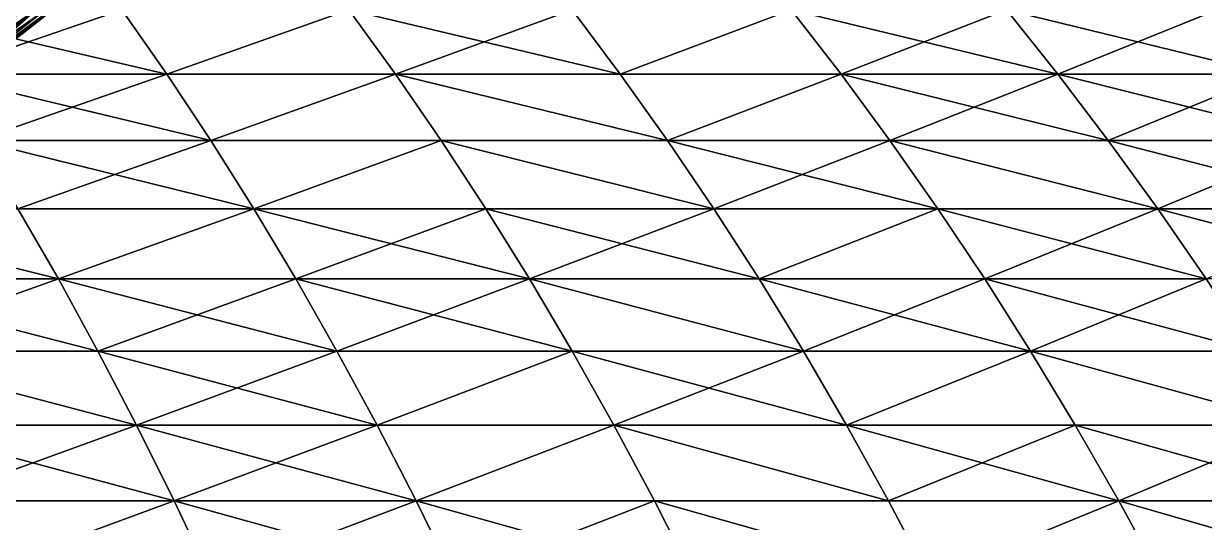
# Model space of a CAD drawing. Header units: millimetres. Extents: x -3250 to 6200, y -3250 to 3250.
# Drawn here: x 4911.4 to 5136.5, y 540.1 to 635.1 of the extents above; entities that cross this region are included whole.
import ezdxf

# ---------------------------------------------------------------- set-up
doc = ezdxf.new("R2010")
doc.units = ezdxf.units.MM
doc.header["$MEASUREMENT"] = 0
doc.layers.add('MESH_3D', color=2, linetype='CONTINUOUS')

msp = doc.modelspace()

# ---------------------------------------------------------------- linework, layer by layer
at = {"layer": 'MESH_3D'}
for points in [[(4886.17, 637.71, 1022.56), (4938.69, 625.47, 1036.96), (4894.38, 625.47, 1009.12)], [(4886.17, 637.71, 1022.56), (4930.15, 637.71, 1050.19), (4938.69, 625.47, 1036.96)], [(4930.15, 637.71, 25649.81), (4886.17, 637.71, 25677.44), (4894.38, 625.47, 25690.88)], [(4930.15, 637.71, 25649.81), (4894.38, 625.47, 25690.88), (4938.69, 625.47, 25663.04)], [(4895.74, 625.47, 2690.36), (4898.13, 625.47, 2717.71), (4913.83, 637.71, 2716.53)], [(4895.74, 625.47, 2690.36), (4913.83, 637.71, 2716.53), (4911.41, 637.71, 2688.79)], [(4895.74, 625.47, 24009.64), (4908.29, 637.71, 24038.89), (4911.41, 637.71, 24011.21)], [(4913.83, 637.71, 23983.47), (4895.74, 625.47, 24009.64), (4911.41, 637.71, 24011.21)], [(4898.13, 625.47, 23982.29), (4895.74, 625.47, 24009.64), (4913.83, 637.71, 23983.47)], [(4898.13, 625.47, 2717.71), (4915.57, 637.71, 2744.32), (4913.83, 637.71, 2716.53)], [(4898.13, 625.47, 2717.71), (4899.84, 625.47, 2745.11), (4915.57, 637.71, 2744.32)], [(4899.84, 625.47, 23954.89), (4898.13, 625.47, 23982.29), (4913.83, 637.71, 23983.47)], [(4899.84, 625.47, 2745.11), (4900.87, 625.47, 2772.55), (4916.61, 637.71, 2772.15)], [(4899.84, 625.47, 2745.11), (4916.61, 637.71, 2772.15), (4915.57, 637.71, 2744.32)], [(4899.84, 625.47, 23954.89), (4913.83, 637.71, 23983.47), (4915.57, 637.71, 23955.68)], [(4916.61, 637.71, 23927.85), (4899.84, 625.47, 23954.89), (4915.57, 637.71, 23955.68)], [(4900.87, 625.47, 23927.45), (4899.84, 625.47, 23954.89), (4916.61, 637.71, 23927.85)], [(4900.87, 625.47, 2772.55), (4916.96, 637.71, 2800), (4916.61, 637.71, 2772.15)], [(4900.87, 625.47, 2772.55), (4901.21, 625.47, 2800), (4916.96, 637.71, 2800)], [(4900.87, 625.47, 23927.45), (4916.61, 637.71, 23927.85), (4901.21, 625.47, 23900)], [(4901.21, 625.47, 23900), (4916.96, 637.71, 23900), (4916.96, 637.71, 2800)], [(4901.21, 625.47, 23900), (4916.96, 637.71, 2800), (4901.21, 625.47, 2800)], [(4916.61, 637.71, 23927.85), (4916.96, 637.71, 23900), (4901.21, 625.47, 23900)], [(4930.15, 637.71, 1050.19), (4973.42, 637.71, 1078.91), (4938.69, 625.47, 1036.96)], [(4973.42, 637.71, 25621.09), (4930.15, 637.71, 25649.81), (4938.69, 625.47, 25663.04)], [(4938.69, 625.47, 1036.96), (4973.42, 637.71, 1078.91), (4982.29, 625.47, 1065.9)], [(4973.42, 637.71, 25621.09), (4938.69, 625.47, 25663.04), (4982.29, 625.47, 25634.1)], [(4973.42, 637.71, 1078.91), (5025.16, 625.47, 1095.91), (4982.29, 625.47, 1065.9)], [(4973.42, 637.71, 1078.91), (5015.96, 637.71, 1108.7), (5025.16, 625.47, 1095.91)], [(5015.96, 637.71, 25591.3), (4973.42, 637.71, 25621.09), (4982.29, 625.47, 25634.1)], [(5015.96, 637.71, 25591.3), (4982.29, 625.47, 25634.1), (5025.16, 625.47, 25604.09)], [(5015.96, 637.71, 1108.7), (5057.75, 637.71, 1139.54), (5025.16, 625.47, 1095.91)], [(5057.75, 637.71, 25560.46), (5015.96, 637.71, 25591.3), (5025.16, 625.47, 25604.09)], [(5025.16, 625.47, 1095.91), (5057.75, 637.71, 1139.54), (5067.26, 625.47, 1126.98)], [(5057.75, 637.71, 25560.46), (5025.16, 625.47, 25604.09), (5067.26, 625.47, 25573.02)], [(5057.75, 637.71, 1139.54), (5098.76, 637.71, 1171.41), (5108.58, 625.47, 1159.1)], [(5057.75, 637.71, 1139.54), (5108.58, 625.47, 1159.1), (5067.26, 625.47, 1126.98)], [(5098.76, 637.71, 25528.59), (5057.75, 637.71, 25560.46), (5067.26, 625.47, 25573.02)], [(5098.76, 637.71, 25528.59), (5067.26, 625.47, 25573.02), (5108.58, 625.47, 25540.9)], [(5098.76, 637.71, 1171.41), (5138.95, 637.71, 1204.3), (5149.08, 625.47, 1192.23)], [(5098.76, 637.71, 1171.41), (5149.08, 625.47, 1192.23), (5108.58, 625.47, 1159.1)], [(5138.95, 637.71, 25495.7), (5098.76, 637.71, 25528.59), (5108.58, 625.47, 25540.9)], [(5138.95, 637.71, 25495.7), (5108.58, 625.47, 25540.9), (5149.08, 625.47, 25507.77)], [(4894.38, 625.47, 1009.12), (4938.69, 625.47, 1036.96), (4947.07, 612.84, 1023.99)], [(4894.38, 625.47, 1009.12), (4947.07, 612.84, 1023.99), (4902.43, 612.84, 995.95)], [(4938.69, 625.47, 25663.04), (4894.38, 625.47, 25690.88), (4902.43, 612.84, 25704.05)], [(4938.69, 625.47, 25663.04), (4902.43, 612.84, 25704.05), (4947.07, 612.84, 25676.01)], [(4938.69, 625.47, 1036.96), (4982.29, 625.47, 1065.9), (4947.07, 612.84, 1023.99)], [(4982.29, 625.47, 25634.1), (4938.69, 625.47, 25663.04), (4947.07, 612.84, 25676.01)], [(4947.07, 612.84, 1023.99), (4982.29, 625.47, 1065.9), (4990.99, 612.84, 1053.14)], [(4982.29, 625.47, 25634.1), (4947.07, 612.84, 25676.01), (4990.99, 612.84, 25646.86)], [(4982.29, 625.47, 1065.9), (5034.17, 612.84, 1083.38), (4990.99, 612.84, 1053.14)], [(4982.29, 625.47, 1065.9), (5025.16, 625.47, 1095.91), (5034.17, 612.84, 1083.38)], [(5034.17, 612.84, 25616.62), (4982.29, 625.47, 25634.1), (4990.99, 612.84, 25646.86)], [(5025.16, 625.47, 25604.09), (4982.29, 625.47, 25634.1), (5034.17, 612.84, 25616.62)], [(5025.16, 625.47, 1095.91), (5067.26, 625.47, 1126.98), (5034.17, 612.84, 1083.38)], [(5067.26, 625.47, 25573.02), (5025.16, 625.47, 25604.09), (5034.17, 612.84, 25616.62)], [(5034.17, 612.84, 1083.38), (5067.26, 625.47, 1126.98), (5076.58, 612.84, 1114.68)], [(5067.26, 625.47, 25573.02), (5034.17, 612.84, 25616.62), (5076.58, 612.84, 25585.32)], [(5067.26, 625.47, 1126.98), (5108.58, 625.47, 1159.1), (5118.2, 612.84, 1147.03)], [(5067.26, 625.47, 1126.98), (5118.2, 612.84, 1147.03), (5076.58, 612.84, 1114.68)], [(5108.58, 625.47, 25540.9), (5067.26, 625.47, 25573.02), (5076.58, 612.84, 25585.32)], [(5108.58, 625.47, 25540.9), (5076.58, 612.84, 25585.32), (5118.2, 612.84, 25552.97)], [(5108.58, 625.47, 1159.1), (5149.08, 625.47, 1192.23), (5159, 612.84, 1180.41)], [(5108.58, 625.47, 1159.1), (5159, 612.84, 1180.41), (5118.2, 612.84, 1147.03)], [(5149.08, 625.47, 25507.77), (5108.58, 625.47, 25540.9), (5118.2, 612.84, 25552.97)], [(5149.08, 625.47, 25507.77), (5118.2, 612.84, 25552.97), (5159, 612.84, 25519.59)], [(4902.43, 612.84, 995.95), (4955.27, 599.82, 1011.29), (4910.32, 599.82, 983.05)], [(4902.43, 612.84, 995.95), (4947.07, 612.84, 1023.99), (4955.27, 599.82, 1011.29)], [(4947.07, 612.84, 25676.01), (4902.43, 612.84, 25704.05), (4910.32, 599.82, 25716.95)], [(4947.07, 612.84, 25676.01), (4910.32, 599.82, 25716.95), (4955.27, 599.82, 25688.71)], [(4947.07, 612.84, 1023.99), (4990.99, 612.84, 1053.14), (4955.27, 599.82, 1011.29)], [(4990.99, 612.84, 25646.86), (4947.07, 612.84, 25676.01), (4955.27, 599.82, 25688.71)], [(4955.27, 599.82, 1011.29), (4990.99, 612.84, 1053.14), (4999.5, 599.82, 1040.65)], [(4990.99, 612.84, 25646.86), (4955.27, 599.82, 25688.71), (4999.5, 599.82, 25659.35)], [(4990.99, 612.84, 1053.14), (5042.99, 599.82, 1071.1), (4999.5, 599.82, 1040.65)], [(4990.99, 612.84, 1053.14), (5034.17, 612.84, 1083.38), (5042.99, 599.82, 1071.1)], [(5042.99, 599.82, 25628.9), (4990.99, 612.84, 25646.86), (4999.5, 599.82, 25659.35)], [(5034.17, 612.84, 25616.62), (4990.99, 612.84, 25646.86), (5042.99, 599.82, 25628.9)], [(5034.17, 612.84, 1083.38), (5085.71, 599.82, 1102.63), (5042.99, 599.82, 1071.1)], [(5034.17, 612.84, 1083.38), (5076.58, 612.84, 1114.68), (5085.71, 599.82, 1102.63)], [(5076.58, 612.84, 25585.32), (5034.17, 612.84, 25616.62), (5042.99, 599.82, 25628.9)], [(5076.58, 612.84, 25585.32), (5042.99, 599.82, 25628.9), (5085.71, 599.82, 25597.37)], [(5076.58, 612.84, 1114.68), (5127.63, 599.82, 1135.21), (5085.71, 599.82, 1102.63)], [(5076.58, 612.84, 1114.68), (5118.2, 612.84, 1147.03), (5127.63, 599.82, 1135.21)], [(5127.63, 599.82, 25564.79), (5076.58, 612.84, 25585.32), (5085.71, 599.82, 25597.37)], [(5118.2, 612.84, 25552.97), (5076.58, 612.84, 25585.32), (5127.63, 599.82, 25564.79)], [(5118.2, 612.84, 1147.03), (5159, 612.84, 1180.41), (5168.72, 599.82, 1168.82)], [(5118.2, 612.84, 1147.03), (5168.72, 599.82, 1168.82), (5127.63, 599.82, 1135.21)], [(5159, 612.84, 25519.59), (5118.2, 612.84, 25552.97), (5127.63, 599.82, 25564.79)], [(5159, 612.84, 25519.59), (5127.63, 599.82, 25564.79), (5168.72, 599.82, 25531.18)], [(4864.67, 599.82, 955.93), (4910.32, 599.82, 983.05), (4918.03, 586.44, 970.43)], [(4864.67, 599.82, 955.93), (4918.03, 586.44, 970.43), (4872.07, 586.44, 943.12)], [(4918.03, 586.44, 25729.57), (4864.67, 599.82, 25744.07), (4872.07, 586.44, 25756.88)], [(4910.32, 599.82, 25716.95), (4864.67, 599.82, 25744.07), (4918.03, 586.44, 25729.57)], [(4910.32, 599.82, 983.05), (4955.27, 599.82, 1011.29), (4918.03, 586.44, 970.43)], [(4955.27, 599.82, 25688.71), (4910.32, 599.82, 25716.95), (4918.03, 586.44, 25729.57)], [(4918.03, 586.44, 970.43), (4955.27, 599.82, 1011.29), (4963.29, 586.44, 998.87)], [(4955.27, 599.82, 25688.71), (4918.03, 586.44, 25729.57), (4963.29, 586.44, 25701.13)], [(4955.27, 599.82, 1011.29), (5007.84, 586.44, 1028.43), (4963.29, 586.44, 998.87)], [(4955.27, 599.82, 1011.29), (4999.5, 599.82, 1040.65), (5007.84, 586.44, 1028.43)], [(4999.5, 599.82, 25659.35), (4955.27, 599.82, 25688.71), (4963.29, 586.44, 25701.13)], [(4999.5, 599.82, 25659.35), (4963.29, 586.44, 25701.13), (5007.84, 586.44, 25671.57)], [(4999.5, 599.82, 1040.65), (5051.63, 586.44, 1059.09), (5007.84, 586.44, 1028.43)], [(4999.5, 599.82, 1040.65), (5042.99, 599.82, 1071.1), (5051.63, 586.44, 1059.09)], [(5042.99, 599.82, 25628.9), (4999.5, 599.82, 25659.35), (5007.84, 586.44, 25671.57)], [(5042.99, 599.82, 25628.9), (5007.84, 586.44, 25671.57), (5051.63, 586.44, 25640.91)], [(5042.99, 599.82, 1071.1), (5085.71, 599.82, 1102.63), (5051.63, 586.44, 1059.09)], [(5085.71, 599.82, 25597.37), (5042.99, 599.82, 25628.9), (5051.63, 586.44, 25640.91)], [(5051.63, 586.44, 1059.09), (5085.71, 599.82, 1102.63), (5094.64, 586.44, 1090.84)], [(5085.71, 599.82, 25597.37), (5051.63, 586.44, 25640.91), (5094.64, 586.44, 25609.16)], [(5085.71, 599.82, 1102.63), (5127.63, 599.82, 1135.21), (5136.85, 586.44, 1123.65)], [(5085.71, 599.82, 1102.63), (5136.85, 586.44, 1123.65), (5094.64, 586.44, 1090.84)], [(5127.63, 599.82, 25564.79), (5085.71, 599.82, 25597.37), (5094.64, 586.44, 25609.16)], [(5127.63, 599.82, 25564.79), (5094.64, 586.44, 25609.16), (5136.85, 586.44, 25576.35)], [(5127.63, 599.82, 1135.21), (5178.23, 586.44, 1157.49), (5136.85, 586.44, 1123.65)], [(5127.63, 599.82, 1135.21), (5168.72, 599.82, 1168.82), (5178.23, 586.44, 1157.49)], [(5168.72, 599.82, 25531.18), (5127.63, 599.82, 25564.79), (5136.85, 586.44, 25576.35)], [(4872.07, 586.44, 943.12), (4918.03, 586.44, 970.43), (4925.56, 572.69, 958.1)], [(4872.07, 586.44, 943.12), (4925.56, 572.69, 958.1), (4879.29, 572.69, 930.61)], [(4918.03, 586.44, 25729.57), (4872.07, 586.44, 25756.88), (4879.29, 572.69, 25769.39)], [(4918.03, 586.44, 25729.57), (4879.29, 572.69, 25769.39), (4925.56, 572.69, 25741.9)], [(4918.03, 586.44, 970.43), (4963.29, 586.44, 998.87), (4971.13, 572.69, 986.73)], [(4918.03, 586.44, 970.43), (4971.13, 572.69, 986.73), (4925.56, 572.69, 958.1)], [(4963.29, 586.44, 25701.13), (4918.03, 586.44, 25729.57), (4925.56, 572.69, 25741.9)], [(4963.29, 586.44, 25701.13), (4925.56, 572.69, 25741.9), (4971.13, 572.69, 25713.27)], [(4963.29, 586.44, 998.87), (5015.98, 572.69, 1016.49), (4971.13, 572.69, 986.73)], [(4963.29, 586.44, 998.87), (5007.84, 586.44, 1028.43), (5015.98, 572.69, 1016.49)], [(5007.84, 586.44, 25671.57), (4963.29, 586.44, 25701.13), (4971.13, 572.69, 25713.27)], [(5007.84, 586.44, 25671.57), (4971.13, 572.69, 25713.27), (5015.98, 572.69, 25683.51)], [(5007.84, 586.44, 1028.43), (5051.63, 586.44, 1059.09), (5060.06, 572.69, 1047.36)], [(5007.84, 586.44, 1028.43), (5060.06, 572.69, 1047.36), (5015.98, 572.69, 1016.49)], [(5060.06, 572.69, 25652.64), (5007.84, 586.44, 25671.57), (5015.98, 572.69, 25683.51)], [(5051.63, 586.44, 25640.91), (5007.84, 586.44, 25671.57), (5060.06, 572.69, 25652.64)], [(5051.63, 586.44, 1059.09), (5094.64, 586.44, 1090.84), (5103.37, 572.69, 1079.32)], [(5051.63, 586.44, 1059.09), (5103.37, 572.69, 1079.32), (5060.06, 572.69, 1047.36)], [(5094.64, 586.44, 25609.16), (5051.63, 586.44, 25640.91), (5060.06, 572.69, 25652.64)], [(5094.64, 586.44, 25609.16), (5060.06, 572.69, 25652.64), (5103.37, 572.69, 25620.68)], [(5094.64, 586.44, 1090.84), (5136.85, 586.44, 1123.65), (5145.86, 572.69, 1112.35)], [(5094.64, 586.44, 1090.84), (5145.86, 572.69, 1112.35), (5103.37, 572.69, 1079.32)], [(5136.85, 586.44, 25576.35), (5094.64, 586.44, 25609.16), (5103.37, 572.69, 25620.68)], [(5136.85, 586.44, 25576.35), (5103.37, 572.69, 25620.68), (5145.86, 572.69, 25587.65)], [(4879.29, 572.69, 930.61), (4932.92, 558.59, 946.06), (4886.35, 558.59, 918.39)], [(4879.29, 572.69, 930.61), (4925.56, 572.69, 958.1), (4932.92, 558.59, 946.06)], [(4932.92, 558.59, 25753.94), (4879.29, 572.69, 25769.39), (4886.35, 558.59, 25781.61)], [(4925.56, 572.69, 25741.9), (4879.29, 572.69, 25769.39), (4932.92, 558.59, 25753.94)], [(4925.56, 572.69, 958.1), (4971.13, 572.69, 986.73), (4978.79, 558.59, 974.88)], [(4925.56, 572.69, 958.1), (4978.79, 558.59, 974.88), (4932.92, 558.59, 946.06)], [(4971.13, 572.69, 25713.27), (4925.56, 572.69, 25741.9), (4932.92, 558.59, 25753.94)], [(4971.13, 572.69, 25713.27), (4932.92, 558.59, 25753.94), (4978.79, 558.59, 25725.12)], [(4971.13, 572.69, 986.73), (5015.98, 572.69, 1016.49), (4978.79, 558.59, 974.88)], [(5015.98, 572.69, 25683.51), (4971.13, 572.69, 25713.27), (4978.79, 558.59, 25725.12)], [(4978.79, 558.59, 974.88), (5015.98, 572.69, 1016.49), (5023.92, 558.59, 1004.84)], [(5015.98, 572.69, 25683.51), (4978.79, 558.59, 25725.12), (5023.92, 558.59, 25695.16)], [(5015.98, 572.69, 1016.49), (5068.3, 558.59, 1035.91), (5023.92, 558.59, 1004.84)], [(5015.98, 572.69, 1016.49), (5060.06, 572.69, 1047.36), (5068.3, 558.59, 1035.91)], [(5060.06, 572.69, 25652.64), (5015.98, 572.69, 25683.51), (5023.92, 558.59, 25695.16)], [(5060.06, 572.69, 25652.64), (5023.92, 558.59, 25695.16), (5068.3, 558.59, 25664.09)], [(5060.06, 572.69, 1047.36), (5103.37, 572.69, 1079.32), (5068.3, 558.59, 1035.91)], [(5103.37, 572.69, 25620.68), (5060.06, 572.69, 25652.64), (5068.3, 558.59, 25664.09)], [(5068.3, 558.59, 1035.91), (5103.37, 572.69, 1079.32), (5111.88, 558.59, 1068.08)], [(5103.37, 572.69, 25620.68), (5068.3, 558.59, 25664.09), (5111.88, 558.59, 25631.92)], [(5103.37, 572.69, 1079.32), (5154.65, 558.59, 1101.32), (5111.88, 558.59, 1068.08)], [(5103.37, 572.69, 1079.32), (5145.86, 572.69, 1112.35), (5154.65, 558.59, 1101.32)], [(5154.65, 558.59, 25598.68), (5103.37, 572.69, 25620.68), (5111.88, 558.59, 25631.92)], [(5145.86, 572.69, 25587.65), (5103.37, 572.69, 25620.68), (5154.65, 558.59, 25598.68)], [(4886.35, 558.59, 918.39), (4932.92, 558.59, 946.06), (4940.09, 544.14, 934.33)], [(4886.35, 558.59, 918.39), (4940.09, 544.14, 934.33), (4893.22, 544.14, 906.49)], [(4932.92, 558.59, 25753.94), (4886.35, 558.59, 25781.61), (4893.22, 544.14, 25793.51)], [(4932.92, 558.59, 25753.94), (4893.22, 544.14, 25793.51), (4940.09, 544.14, 25765.67)], [(4932.92, 558.59, 946.06), (4978.79, 558.59, 974.88), (4986.25, 544.14, 963.33)], [(4932.92, 558.59, 946.06), (4986.25, 544.14, 963.33), (4940.09, 544.14, 934.33)], [(4978.79, 558.59, 25725.12), (4932.92, 558.59, 25753.94), (4940.09, 544.14, 25765.67)], [(4978.79, 558.59, 25725.12), (4940.09, 544.14, 25765.67), (4986.25, 544.14, 25736.67)], [(4978.79, 558.59, 974.88), (5023.92, 558.59, 1004.84), (4986.25, 544.14, 963.33)], [(5023.92, 558.59, 25695.16), (4978.79, 558.59, 25725.12), (4986.25, 544.14, 25736.67)], [(4986.25, 544.14, 963.33), (5023.92, 558.59, 1004.84), (5031.67, 544.14, 993.48)], [(5023.92, 558.59, 25695.16), (4986.25, 544.14, 25736.67), (5031.67, 544.14, 25706.52)], [(5023.92, 558.59, 1004.84), (5068.3, 558.59, 1035.91), (5076.32, 544.14, 1024.75)], [(5023.92, 558.59, 1004.84), (5076.32, 544.14, 1024.75), (5031.67, 544.14, 993.48)], [(5076.32, 544.14, 25675.25), (5023.92, 558.59, 25695.16), (5031.67, 544.14, 25706.52)], [(5068.3, 558.59, 25664.09), (5023.92, 558.59, 25695.16), (5076.32, 544.14, 25675.25)], [(5068.3, 558.59, 1035.91), (5111.88, 558.59, 1068.08), (5120.18, 544.14, 1057.12)], [(5068.3, 558.59, 1035.91), (5120.18, 544.14, 1057.12), (5076.32, 544.14, 1024.75)], [(5111.88, 558.59, 25631.92), (5068.3, 558.59, 25664.09), (5076.32, 544.14, 25675.25)], [(5111.88, 558.59, 25631.92), (5076.32, 544.14, 25675.25), (5120.18, 544.14, 25642.88)], [(5111.88, 558.59, 1068.08), (5163.22, 544.14, 1090.57), (5120.18, 544.14, 1057.12)], [(5111.88, 558.59, 1068.08), (5154.65, 558.59, 1101.32), (5163.22, 544.14, 1090.57)], [(5154.65, 558.59, 25598.68), (5111.88, 558.59, 25631.92), (5120.18, 544.14, 25642.88)], [(5154.65, 558.59, 25598.68), (5120.18, 544.14, 25642.88), (5163.22, 544.14, 25609.43)], [(4893.22, 544.14, 906.49), (4940.09, 544.14, 934.33), (4899.91, 529.35, 894.9)], [(4940.09, 544.14, 25765.67), (4893.22, 544.14, 25793.51), (4899.91, 529.35, 25805.1)], [(4899.91, 529.35, 894.9), (4940.09, 544.14, 934.33), (4947.07, 529.35, 922.91)], [(4940.09, 544.14, 25765.67), (4899.91, 529.35, 25805.1), (4947.07, 529.35, 25777.09)], [(4940.09, 544.14, 934.33), (4986.25, 544.14, 963.33), (4993.51, 529.35, 952.09)], [(4940.09, 544.14, 934.33), (4993.51, 529.35, 952.09), (4947.07, 529.35, 922.91)], [(4986.25, 544.14, 25736.67), (4940.09, 544.14, 25765.67), (4947.07, 529.35, 25777.09)], [(4986.25, 544.14, 25736.67), (4947.07, 529.35, 25777.09), (4993.51, 529.35, 25747.91)], [(4986.25, 544.14, 963.33), (5031.67, 544.14, 993.48), (5039.21, 529.35, 982.42)], [(4986.25, 544.14, 963.33), (5039.21, 529.35, 982.42), (4993.51, 529.35, 952.09)], [(5031.67, 544.14, 25706.52), (4986.25, 544.14, 25736.67), (4993.51, 529.35, 25747.91)], [(5031.67, 544.14, 25706.52), (4993.51, 529.35, 25747.91), (5039.21, 529.35, 25717.58)], [(5031.67, 544.14, 993.48), (5076.32, 544.14, 1024.75), (5084.13, 529.35, 1013.88)], [(5031.67, 544.14, 993.48), (5084.13, 529.35, 1013.88), (5039.21, 529.35, 982.42)], [(5084.13, 529.35, 25686.12), (5031.67, 544.14, 25706.52), (5039.21, 529.35, 25717.58)], [(5076.32, 544.14, 25675.25), (5031.67, 544.14, 25706.52), (5084.13, 529.35, 25686.12)], [(5076.32, 544.14, 1024.75), (5120.18, 544.14, 1057.12), (5084.13, 529.35, 1013.88)], [(5120.18, 544.14, 25642.88), (5076.32, 544.14, 25675.25), (5084.13, 529.35, 25686.12)], [(5084.13, 529.35, 1013.88), (5120.18, 544.14, 1057.12), (5128.26, 529.35, 1046.45)], [(5120.18, 544.14, 25642.88), (5084.13, 529.35, 25686.12), (5128.26, 529.35, 25653.55)], [(5120.18, 544.14, 1057.12), (5171.57, 529.35, 1080.11), (5128.26, 529.35, 1046.45)], [(5120.18, 544.14, 1057.12), (5163.22, 544.14, 1090.57), (5171.57, 529.35, 1080.11)], [(5171.57, 529.35, 25619.89), (5120.18, 544.14, 25642.88), (5128.26, 529.35, 25653.55)], [(5163.22, 544.14, 25609.43), (5120.18, 544.14, 25642.88), (5171.57, 529.35, 25619.89)]]:
    msp.add_3dface(points, dxfattribs=at)

doc.saveas('drawing.dxf')
